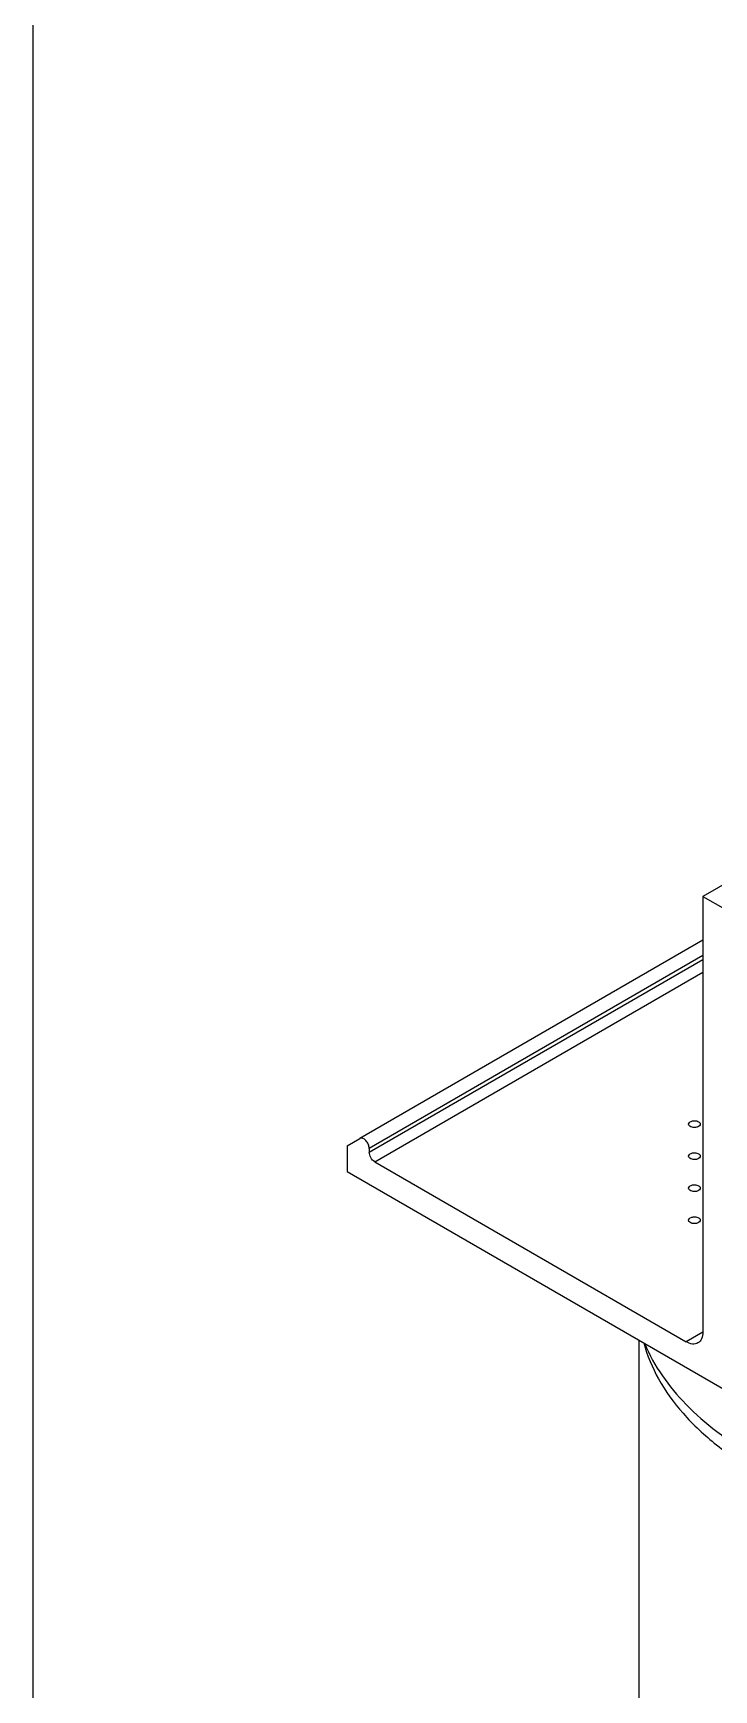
# Model space of a CAD drawing. Header units: millimetres. Extents: x 0 to 1189, y 0 to 841.
# Drawn here: x 0 to 86.9, y 286.7 to 497.8 of the extents above; entities that cross this region are included whole.
import ezdxf

# ---------------------------------------------------------------- set-up
doc = ezdxf.new("R2010")
doc.units = ezdxf.units.MM
doc.header["$LTSCALE"] = 65.395
doc.layers.get('0').update_dxf_attribs({"linetype": 'CONTINUOUS'})
doc.layers.add('AXIS', color=7, linetype='CONTINUOUS')
doc.layers.add('SURFACES', color=7, linetype='CONTINUOUS')

msp = doc.modelspace()

# ---------------------------------------------------------------- linework, layer by layer
at = {"color": 7, "linetype": 'Continuous'}
for p, q in [((0, 0), (0, 841)), ((102.3, 397.54), (85.45, 387.81)), ((85.45, 387.81), (85.45, 332.29)), ((85.45, 387.81), (88.28, 386.18)), ((85.45, 382.25), (41.68, 356.98)), ((40.06, 356.04), (41.68, 356.98)), ((40.06, 356.04), (40.06, 352.78)), ((42.89, 355.71), (42.89, 355.23)), ((43.59, 354), (83.33, 331.06))]:
    msp.add_line(p, q, dxfattribs=at)
at = {"color": 9, "linetype": 'Continuous'}
for p, q in [((85.45, 380.28), (42.89, 355.71)), ((42.89, 355.23), (85.45, 379.8)), ((43.59, 354), (85.45, 378.17)), ((85.45, 332.29), (83.33, 331.06))]:
    msp.add_line(p, q, dxfattribs=at)
at = {"color": 7, "linetype": 'Continuous'}
for points, knots in [([(42.89, 355.71), (42.89, 355.88), (42.78, 356.26), (42.47, 356.79), (41.91, 357.12), (41.68, 356.98)], [0, 0, 0, 0, 0.277659, 0.577358, 1, 1, 1, 1]), ([(43.59, 354), (43.38, 354.12), (43.05, 354.51), (42.89, 354.99), (42.89, 355.23)], [0, 0, 0, 0, 0.499999, 1, 1, 1, 1]), ([(85.45, 332.29), (85.45, 332), (85.38, 331.47), (85.03, 331.03), (84.83, 330.92)], [0, 0, 0, 0, 0.550825, 1, 1, 1, 1]), ([(84.83, 330.92), (84.62, 330.8), (84.07, 330.71), (83.57, 330.92), (83.33, 331.06)], [0, 0, 0, 0, 0.449176, 1, 1, 1, 1])]:
    msp.add_open_spline(points, degree=3, knots=knots, dxfattribs=at)
at = {"color": 9, "linetype": 'Continuous'}
msp.add_open_spline([(77.91, 330.92), (78.35, 329.32), (79.7, 326.1), (82.91, 321.7), (87.24, 317.68), (92.6, 314.11), (98.83, 311.07), (108.33, 307.75), (116.01, 306.37), (121.25, 305.89)], degree=3, knots=[0, 0, 0, 0, 0.094234, 0.195984, 0.307278, 0.428846, 0.560359, 0.700675, 1, 1, 1, 1], dxfattribs=at)
at = {"layer": 'AXIS', "color": 7, "linetype": 'Continuous'}
for points, knots in [([(83.63, 358.8), (83.63, 358.83), (83.66, 358.96), (83.77, 359.06), (83.85, 359.11)], [0, 0, 0, 0, 0.220966, 1, 1, 1, 1]), ([(83.85, 359.11), (83.97, 359.17), (84.25, 359.25), (84.71, 359.24), (85.13, 359.01), (85.13, 358.8)], [0, 0, 0, 0, 0.277667, 0.577386, 1, 1, 1, 1]), ([(84.91, 358.5), (84.8, 358.43), (84.52, 358.36), (84.06, 358.36), (83.63, 358.6), (83.63, 358.8)], [0, 0, 0, 0, 0.277667, 0.577386, 1, 1, 1, 1]), ([(85.13, 358.8), (85.13, 358.77), (85.11, 358.64), (85, 358.55), (84.91, 358.5)], [0, 0, 0, 0, 0.220966, 1, 1, 1, 1]), ([(83.63, 354.72), (83.63, 354.75), (83.66, 354.88), (83.77, 354.97), (83.85, 355.03)], [0, 0, 0, 0, 0.220966, 1, 1, 1, 1]), ([(83.85, 355.03), (83.97, 355.09), (84.25, 355.16), (84.71, 355.16), (85.13, 354.92), (85.13, 354.72)], [0, 0, 0, 0, 0.277667, 0.577386, 1, 1, 1, 1]), ([(84.91, 354.41), (84.8, 354.35), (84.52, 354.27), (84.06, 354.28), (83.63, 354.51), (83.63, 354.72)], [0, 0, 0, 0, 0.277667, 0.577386, 1, 1, 1, 1]), ([(85.13, 354.72), (85.13, 354.69), (85.11, 354.56), (85, 354.46), (84.91, 354.41)], [0, 0, 0, 0, 0.220966, 1, 1, 1, 1]), ([(83.63, 350.64), (83.63, 350.67), (83.66, 350.8), (83.77, 350.89), (83.85, 350.94)], [0, 0, 0, 0, 0.220966, 1, 1, 1, 1]), ([(84.91, 350.33), (84.8, 350.26), (84.52, 350.19), (84.06, 350.2), (83.63, 350.43), (83.63, 350.64)], [0, 0, 0, 0, 0.277667, 0.577386, 1, 1, 1, 1]), ([(83.85, 350.94), (83.97, 351.01), (84.25, 351.08), (84.71, 351.08), (85.13, 350.84), (85.13, 350.64)], [0, 0, 0, 0, 0.277667, 0.577386, 1, 1, 1, 1]), ([(85.13, 350.64), (85.13, 350.61), (85.11, 350.48), (85, 350.38), (84.91, 350.33)], [0, 0, 0, 0, 0.220966, 1, 1, 1, 1]), ([(83.63, 346.55), (83.63, 346.58), (83.66, 346.71), (83.77, 346.81), (83.85, 346.86)], [0, 0, 0, 0, 0.220966, 1, 1, 1, 1]), ([(84.91, 346.25), (84.8, 346.18), (84.52, 346.11), (84.06, 346.11), (83.63, 346.35), (83.63, 346.55)], [0, 0, 0, 0, 0.277667, 0.577386, 1, 1, 1, 1]), ([(83.85, 346.86), (83.97, 346.93), (84.25, 347), (84.71, 346.99), (85.13, 346.76), (85.13, 346.55)], [0, 0, 0, 0, 0.277667, 0.577386, 1, 1, 1, 1]), ([(85.13, 346.55), (85.13, 346.53), (85.11, 346.4), (85, 346.3), (84.91, 346.25)], [0, 0, 0, 0, 0.220966, 1, 1, 1, 1]), ([(78.02, 330.84), (79.22, 327.96), (82.16, 323.88), (87.28, 319.43), (93.85, 315.12), (103.74, 310.93), (112.35, 309.04), (116.89, 308.4)], [0, 0, 0, 0, 0.200894, 0.314034, 0.436116, 0.705014, 1, 1, 1, 1])]:
    msp.add_open_spline(points, degree=3, knots=knots, dxfattribs=at)
at = {"layer": 'SURFACES', "color": 7, "linetype": 'Continuous'}
for p, q in [((40.06, 352.78), (133.66, 298.73)), ((77.29, 331.28), (77.29, 263.33))]:
    msp.add_line(p, q, dxfattribs=at)

doc.saveas('drawing.dxf')
